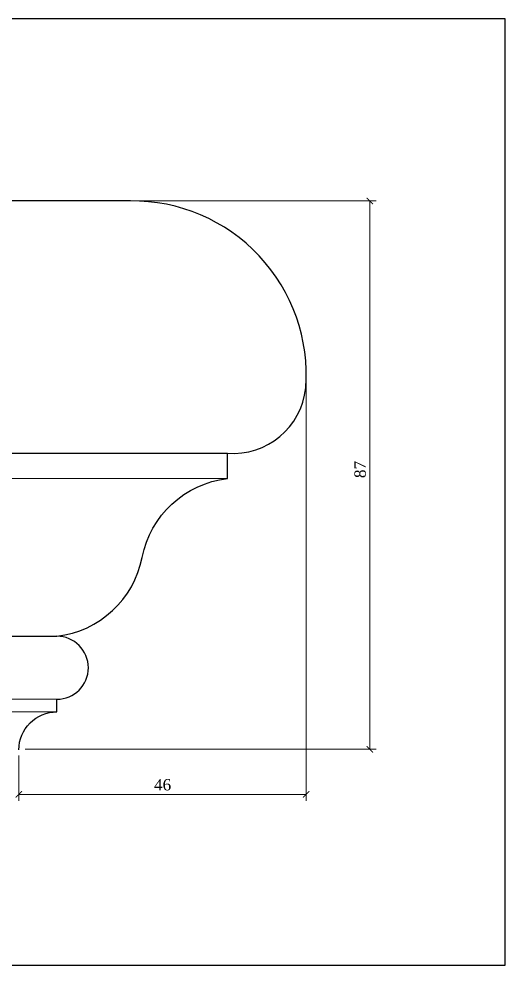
# Model space of a CAD drawing. Header units: millimetres. Extents: x 309027 to 309252, y -96089 to -95939.
# Drawn here: x 309175 to 309252, y -96089.1 to -95939.1 of the extents above; entities that cross this region are included whole.
import ezdxf

# ---------------------------------------------------------------- set-up
doc = ezdxf.new("R2010")
doc.units = ezdxf.units.MM
doc.header["$MEASUREMENT"] = 0
doc.styles.get("Standard").update_dxf_attribs({"font": 'times.ttf'})
doc.dimstyles.new('M_1', dxfattribs={"dimtxt": 1.8, "dimasz": 1, "dimexe": 1, "dimexo": 1, "dimgap": 0.6, "dimtad": 1, "dimdec": 0, "dimdsep": 46, "dimtxsty": 'Standard', "dimblk": 'ARCHTICK', "dimcen": -5, "dimclrd": 7, "dimclre": 7, "dimclrt": 7, "dimadec": 0, "dimazin": 0, "dimtfac": 1, "dimtdec": 0, "dimtmove": 0, "dimatfit": 3, "dimfxl": 1, "dimtolj": 1, "dimtzin": 0, "dimlwd": 5, "dimlwe": 5, "dimarcsym": 0})

# ---------------------------------------------------------------- blocks, each defined once
blk = doc.blocks.new('_ArchTick')
at = {"color": 0, "linetype": 'ByBlock', "const_width": 0.15}
blk.add_lwpolyline([(-0.5, -0.5), (0.5, 0.5)], dxfattribs=at)
blk = doc.blocks.new('*D30')
at = {"color": 7, "lineweight": 5, "ltscale": 1000, "transparency": 16777216}
for p, q in [((309193.97, -95967.98), (309231.6, -95967.98)), ((309230.6, -96054.9), (309230.6, -95967.98)), ((309176, -96054.9), (309231.6, -96054.9))]:
    blk.add_line(p, q, dxfattribs=at)
at = {"layer": 'Defpoints', "color": 0, "ltscale": 1000, "transparency": 16777216}
for p in [(309192.97, -95967.98), (309230.6, -95967.98), (309175, -96054.9)]:
    blk.add_point(p, dxfattribs=at)
at = {"color": 7, "lineweight": 5, "ltscale": 1000, "transparency": 16777216}
for p, rotation in [((309230.6, -95967.98), 90), ((309230.6, -96054.9), 270)]:
    blk.add_blockref('_ArchTick', p, dxfattribs=dict(at, rotation=rotation))
at = {"color": 7, "ltscale": 1000, "transparency": 16777216, "insert": (309229.08, -96010.55), "char_height": 1.8, "attachment_point": 5, "rotation": 90}
blk.add_mtext('\\A1;87', dxfattribs=at)
blk = doc.blocks.new('*D29')
at = {"color": 7, "lineweight": 5, "ltscale": 1000, "transparency": 16777216}
for p, q in [((309220.53, -95996.54), (309220.53, -96063.06)), ((309175, -96055.9), (309175, -96063.06)), ((309175, -96062.06), (309220.53, -96062.06))]:
    blk.add_line(p, q, dxfattribs=at)
at = {"layer": 'Defpoints', "color": 0, "ltscale": 1000, "transparency": 16777216}
for p in [(309220.53, -95995.54), (309175, -96054.9), (309220.53, -96062.06)]:
    blk.add_point(p, dxfattribs=at)
at = {"color": 7, "lineweight": 5, "ltscale": 1000, "transparency": 16777216, "rotation": 180}
blk.add_blockref('_ArchTick', (309175, -96062.06), dxfattribs=at)
at = {"color": 7, "lineweight": 5, "ltscale": 1000, "transparency": 16777216}
blk.add_blockref('_ArchTick', (309220.53, -96062.06), dxfattribs=at)
at = {"color": 7, "ltscale": 1000, "transparency": 16777216, "insert": (309197.77, -96060.54), "char_height": 1.8, "attachment_point": 5}
blk.add_mtext('\\A1;46', dxfattribs=at)

msp = doc.modelspace()

# ---------------------------------------------------------------- linework, layer by layer
at = {"color": 7}
for p, q in [((309107.02, -96007.98), (309208.03, -96007.98)), ((309079.99, -96036.98), (309181, -96036.98))]:
    msp.add_line(p, q, dxfattribs=at)
at = {"linetype": 'Continuous', "lineweight": 15}
for p, q in [((309107.02, -96011.98), (309208.03, -96011.98)), ((309079.99, -96046.98), (309181, -96046.98)), ((309079.99, -96048.98), (309181, -96048.98))]:
    msp.add_line(p, q, dxfattribs=at)
at = {"color": 6, "ltscale": 1000}
msp.add_lwpolyline([(309027.03, -96089.12), (309252.03, -96089.12), (309252.03, -95939.12), (309027.03, -95939.12)], close=True, dxfattribs=at)
at = {"color": 7}
msp.add_lwpolyline([(309175, -96054.98, -0.414214), (309181, -96048.98), (309181, -96046.98, 0.99924), (309181.01, -96036.98), (309181.03, -96036.98, 0.326115), (309194.53, -96024.48, -0.32611), (309208.03, -96011.98), (309208.03, -96007.98, 0.405505), (309220.45, -95997.63, 0.439981), (309192.66, -95967.98), (309088.02, -95967.98)], format="xyb", dxfattribs=at)

# ---------------------------------------------------------------- dimensions: what is measured, and where the dimension line sits
at = {"color": 7, "ltscale": 1000}
dim = msp.add_linear_dim(base=(309230.6, -95967.98), p1=(309175, -96054.9), p2=(309192.97, -95967.98), angle=90, dimstyle='M_1', dxfattribs=at)
dim.commit()
dim.dimension.update_dxf_attribs({"geometry": '*D30', "text_midpoint": (309230.6, -96010.55), "dimtype": 128})
at = {"color": 5, "ltscale": 1000}
dim = msp.add_linear_dim(base=(309220.53, -96062.06), p1=(309175, -96054.9), p2=(309220.53, -95995.54), dimstyle='M_1', dxfattribs=at)
dim.commit()
dim.dimension.update_dxf_attribs({"geometry": '*D29', "text_midpoint": (309197.77, -96062.06), "dimtype": 128})

doc.saveas('drawing.dxf')
